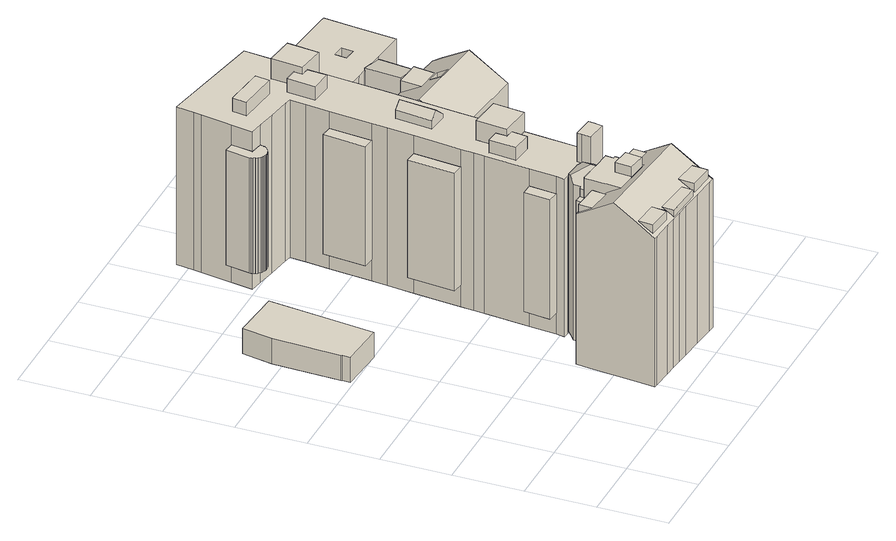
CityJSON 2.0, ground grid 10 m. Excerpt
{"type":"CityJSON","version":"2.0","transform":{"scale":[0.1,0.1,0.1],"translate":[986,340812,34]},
"CityObjects":{
"building1":{"type":"Building","attributes":{"measuredHeight":3.82,"roofType":"FLACHDACH","HoeheDach":"42","NiedrigsteTraufeDesGebaeudes":"42","Blattnummer":"102081","HoeheGrund":"38"},"geometry":[{"type":"Solid","lod":"2","boundaries":[[[[0,1,2,3,4,5,6]],[[7,8,9,10,11,12,13]],[[13,12,1,0]],[[12,11,2,1]],[[11,10,3,2]],[[10,9,4,3]],[[9,8,5,4]],[[8,7,6,5]],[[7,13,0,6]]]]}]},
"building2":{"type":"Building","children":["building2-1","building2-2","building2-3","building2-4","building2-5","building2-6","building2-7","building2-8","building2-9","building2-10","building2-11","building2-12","building2-13","building2-14","building2-15","building2-16"]},
"building2-1":{"type":"BuildingPart","attributes":{"measuredHeight":23.47,"roofType":"FLACHDACH","HoeheDach":"61","NiedrigsteTraufeDesGebaeudes":"61","Blattnummer":"102081","HoeheGrund":"38"},"parents":["building2"],"geometry":[{"type":"Solid","lod":"2","boundaries":[[[[14,15,16,17,18]],[[19,20,21,22,23]],[[23,22,15,14]],[[22,21,16,15]],[[21,20,17,16]],[[20,19,18,17]],[[19,23,14,18]]]]}]},
"building2-2":{"type":"BuildingPart","attributes":{"measuredHeight":26.4,"roofType":"FLACHDACH","HoeheDach":"64","NiedrigsteTraufeDesGebaeudes":"64","Blattnummer":"102081","HoeheGrund":"38"},"parents":["building2"],"geometry":[{"type":"Solid","lod":"2","boundaries":[[[[24,25,26,27]],[[28,29,30,31]],[[31,30,25,24]],[[30,29,26,25]],[[29,28,27,26]],[[28,31,24,27]]]]}]},
"building2-3":{"type":"BuildingPart","attributes":{"measuredHeight":24.02,"roofType":"FLACHDACH","HoeheDach":"61","NiedrigsteTraufeDesGebaeudes":"61","Blattnummer":"102081","HoeheGrund":"37"},"parents":["building2"],"geometry":[{"type":"Solid","lod":"2","boundaries":[[[[32,33,34,35]],[[36,37,38,39]],[[39,38,33,32]],[[38,37,34,33]],[[37,36,35,34]],[[36,39,32,35]]]]}]},
"building2-4":{"type":"BuildingPart","attributes":{"measuredHeight":23.68,"roofType":"SATTELDACH","HoeheDach":"61","NiedrigsteTraufeDesGebaeudes":"60","Blattnummer":"102081","HoeheGrund":"38"},"parents":["building2"],"geometry":[{"type":"Solid","lod":"2","boundaries":[[[[40,41,42,43]],[[44,45,41,40]],[[46,43,42,47]],[[48,45,44,49]],[[50,49,44,40,43,46]],[[41,45,48,51,47,42]],[[49,50,46,47,51,48]]]]}]},
"building2-5":{"type":"BuildingPart","attributes":{"measuredHeight":17.86,"roofType":"FLACHDACH","HoeheDach":"56","NiedrigsteTraufeDesGebaeudes":"56","Blattnummer":"102081","HoeheGrund":"39"},"parents":["building2"],"geometry":[{"type":"Solid","lod":"2","boundaries":[[[[52,53,54,55]],[[56,57,58,59]],[[59,58,53,52]],[[58,57,54,53]],[[57,56,55,54]],[[56,59,52,55]]]]}]},
"building2-6":{"type":"BuildingPart","attributes":{"measuredHeight":17.96,"roofType":"FLACHDACH","HoeheDach":"56","NiedrigsteTraufeDesGebaeudes":"56","Blattnummer":"102081","HoeheGrund":"38"},"parents":["building2"],"geometry":[{"type":"Solid","lod":"2","boundaries":[[[[60,61,62,63]],[[64,65,66,67]],[[67,66,61,60]],[[66,65,62,61]],[[65,64,63,62]],[[64,67,60,63]]]]}]},
"building2-7":{"type":"BuildingPart","attributes":{"measuredHeight":17.44,"roofType":"FLACHDACH","HoeheDach":"56","NiedrigsteTraufeDesGebaeudes":"56","Blattnummer":"102081","HoeheGrund":"39"},"parents":["building2"],"geometry":[{"type":"Solid","lod":"2","boundaries":[[[[68,69,70,71,72,73,74,75,76,77,78,79,80,81,82,83,84,85,86,87,88,89,90,91,92,93,94,95,96,97,98,99,100]],[[101,102,103,104,105,106,107,108,109,110,111,112,113,114,115,116,117,118,119,120,121,122,123,124,125,126,127,128,129,130,131,132,133]],[[133,132,69,68]],[[132,131,70,69]],[[131,130,71,70]],[[130,129,72,71]],[[129,128,73,72]],[[128,127,74,73]],[[127,126,75,74]],[[126,125,76,75]],[[125,124,77,76]],[[124,123,78,77]],[[123,122,79,78]],[[122,121,80,79]],[[121,120,81,80]],[[120,119,82,81]],[[119,118,83,82]],[[118,117,84,83]],[[117,116,85,84]],[[116,115,86,85]],[[115,114,87,86]],[[114,113,88,87]],[[113,112,89,88]],[[112,111,90,89]],[[111,110,91,90]],[[110,109,92,91]],[[109,108,93,92]],[[108,107,94,93]],[[107,106,95,94]],[[106,105,96,95]],[[105,104,97,96]],[[104,103,98,97]],[[103,102,99,98]],[[102,101,100,99]],[[101,133,68,100]]]]}]},
"building2-8":{"type":"BuildingPart","attributes":{"measuredHeight":17.97,"roofType":"FLACHDACH","HoeheDach":"56","NiedrigsteTraufeDesGebaeudes":"56","Blattnummer":"102081","HoeheGrund":"38"},"parents":["building2"],"geometry":[{"type":"Solid","lod":"2","boundaries":[[[[134,135,136,137]],[[138,139,140,141]],[[141,140,135,134]],[[140,139,136,135]],[[139,138,137,136]],[[138,141,134,137]]]]}]},
"building2-9":{"type":"BuildingPart","attributes":{"measuredHeight":25.38,"roofType":"FLACHDACH","HoeheDach":"62","NiedrigsteTraufeDesGebaeudes":"62","Blattnummer":"102081","HoeheGrund":"37"},"parents":["building2"],"geometry":[{"type":"Solid","lod":"2","boundaries":[[[[142,143,144,145]],[[146,147,148,149]],[[149,148,143,142]],[[148,147,144,143]],[[147,146,145,144]],[[146,149,142,145]]]]}]},
"building2-10":{"type":"BuildingPart","attributes":{"measuredHeight":25.85,"roofType":"FLACHDACH","HoeheDach":"63","NiedrigsteTraufeDesGebaeudes":"63","Blattnummer":"102081","HoeheGrund":"38"},"parents":["building2"],"geometry":[{"type":"Solid","lod":"2","boundaries":[[[[150,151,152,153,154,155,156]],[[157,158,159,160,161,162,163]],[[163,162,151,150]],[[162,161,152,151]],[[161,160,153,152]],[[160,159,154,153]],[[159,158,155,154]],[[158,157,156,155]],[[157,163,150,156]]]]}]},
"building2-11":{"type":"BuildingPart","attributes":{"measuredHeight":23.12,"roofType":"FLACHDACH","HoeheDach":"61","NiedrigsteTraufeDesGebaeudes":"61","Blattnummer":"102081","HoeheGrund":"38"},"parents":["building2"],"geometry":[{"type":"Solid","lod":"2","boundaries":[[[[164,165,166,167,168,169]],[[170,171,172,173,174,175]],[[175,174,165,164]],[[174,173,166,165]],[[173,172,167,166]],[[172,171,168,167]],[[171,170,169,168]],[[170,175,164,169]]]]}]},
"building2-12":{"type":"BuildingPart","attributes":{"measuredHeight":23.53,"roofType":"FLACHDACH","HoeheDach":"61","NiedrigsteTraufeDesGebaeudes":"61","Blattnummer":"102081","HoeheGrund":"38"},"parents":["building2"],"geometry":[{"type":"Solid","lod":"2","boundaries":[[[[176,177,178,179]],[[177,180,181,178]],[[180,182,183,181]],[[182,184,185,183]],[[184,186,187,185]],[[187,179,178,181,183,185]],[[184,182,180,177,176,186]],[[186,176,179,187]]]]}]},
"building2-13":{"type":"BuildingPart","attributes":{"measuredHeight":23.8,"roofType":"FLACHDACH","HoeheDach":"59","NiedrigsteTraufeDesGebaeudes":"59","Blattnummer":"102081","HoeheGrund":"35"},"parents":["building2"],"geometry":[{"type":"Solid","lod":"2","boundaries":[[[[188,189,190,191,192,193,194,195,196,197,198,199,200,201,202,203,204,205,206,207,208,209,210,211,212,213,214,215,216,217,218,219,220,221,222,223,224,225,226,227,228,229,230,231,232,233,234],[235,236,237,238],[239,240,241,242]],[[243,244,245,246,247,248,249,250,251,252,253,254,255,256,257,258,259,260,261,262,263,264,265,266,267,268,269,270,271,272,273,274,275,276,277,278,279,280,281,282,283,284,285,286,287,288,289],[290,291,292,293],[294,295,296,297]],[[289,288,189,188]],[[288,287,190,189]],[[287,286,191,190]],[[286,285,192,191]],[[285,284,193,192]],[[284,283,194,193]],[[283,282,195,194]],[[282,281,196,195]],[[281,280,197,196]],[[280,279,198,197]],[[279,278,199,198]],[[278,277,200,199]],[[277,276,201,200]],[[276,275,202,201]],[[275,274,203,202]],[[274,273,204,203]],[[273,272,205,204]],[[272,271,206,205]],[[271,270,207,206]],[[270,269,208,207]],[[269,268,209,208]],[[268,267,210,209]],[[267,266,211,210]],[[266,265,212,211]],[[265,264,213,212]],[[264,263,214,213]],[[263,262,215,214]],[[262,261,216,215]],[[261,260,217,216]],[[260,259,218,217]],[[259,258,219,218]],[[258,257,220,219]],[[257,256,221,220]],[[256,255,222,221]],[[255,254,223,222]],[[254,253,224,223]],[[253,252,225,224]],[[252,251,226,225]],[[251,250,227,226]],[[250,249,228,227]],[[249,248,229,228]],[[248,247,230,229]],[[247,246,231,230]],[[246,245,232,231]],[[245,244,233,232]],[[244,243,234,233]],[[243,289,188,234]],[[293,292,236,235]],[[292,291,237,236]],[[291,290,238,237]],[[290,293,235,238]],[[297,296,240,239]],[[296,295,241,240]],[[295,294,242,241]],[[294,297,239,242]]]]}]},
"building2-14":{"type":"BuildingPart","attributes":{"measuredHeight":26.02,"roofType":"SATTELDACH","HoeheDach":"64","NiedrigsteTraufeDesGebaeudes":"60","Blattnummer":"102081","HoeheGrund":"38"},"parents":["building2"],"geometry":[{"type":"Solid","lod":"2","boundaries":[[[[298,299,300,301,302,303,304,305]],[[306,307,308,309,310,311,312,313,314,315]],[[316,317,318,319,320,321]],[[322,323,324,325,326,327,328,329]],[[324,330,331,332,333,325]],[[334,335,336,337,330,324,323]],[[338,339,340,341,342,343,344,345]],[[346,347,348,349,350,351]],[[352,353,354,355,356,357]],[[358,359,360,361]],[[361,360,362,363]],[[363,362,364,365]],[[365,364,366,367]],[[367,366,368,369]],[[369,368,370,371]],[[371,370,372,373]],[[373,372,374,375]],[[376,377,378,379]],[[380,381,382,383]],[[384,385,381,380]],[[386,387,385,384]],[[383,382,387,386]],[[388,316,321,389]],[[354,329,328,355]],[[390,327,326,391]],[[392,333,332,393]],[[393,332,331,394]],[[395,337,336,396]],[[397,398,399,400]],[[401,349,348,402]],[[374,403,404,405,377,376,406,407,408,375]],[[409,359,358,410,411,412,400,399,413,414]],[[415,416,417,418,310,309,308,307,306]],[[419,420,421,422,423,424,425,426,427]],[[428,429,430,431,432,433,434,435,436,353,352]],[[412,411,410,358,361,363,365,367,369,371,373,375,408,407,406,376,379,437,438,439,390,391,440,392,393,394,441,395,396,442,443,444,397,400],[380,383,386,384]],[[414,413,399,398,422,421,420,419,427,431,430,429,428,352,357,378,377,405,404],[445,446,447,448,418,417,416,415,306,315],[449,401,402,450,346,351]],[[451,452,453,302,301,300,299]],[[446,445,315,314,313,312,447]],[[454,455,323,322,329,354,353,436]],[[456,457,458,342,341,340,339]],[[450,402,348,347,346]],[[449,351,350,349,401]],[[459,456,339,338,345,460]],[[345,344,343,461,460]],[[330,337,395,441,394,331]],[[326,325,333,392,440,391]],[[355,328,327,390,439,438,356]],[[388,462,318,317,316]],[[321,320,319,463,389]],[[423,422,398,397,444,443,464]],[[443,442,396,336,335,465,464]],[[466,465,335,334,323]],[[311,310,418,448,447,312]],[[378,357,356,438,437,379]],[[467,451,299,298,305,468]],[[305,304,303,469,468]],[[372,370,368,366,364,362,360,359,409,414,404,403,374],[469,303,302,453,452,451,467,468],[463,319,318,462,388,389],[461,343,342,458,457,456,459,460]],[[427,426,425,424,423,464,465,466,323,455,454,436,435,434,433,432,431],[382,381,385,387]]]]}]},
"building2-15":{"type":"BuildingPart","attributes":{"measuredHeight":18.71,"roofType":"FLACHDACH","HoeheDach":"56","NiedrigsteTraufeDesGebaeudes":"56","Blattnummer":"102081","HoeheGrund":"38"},"parents":["building2"],"geometry":[{"type":"Solid","lod":"2","boundaries":[[[[470,471,472,473,474,475,476,477,478,479,480,481]],[[482,483,484,485,486,487,488,489,490,491,492,493]],[[493,492,471,470]],[[492,491,472,471]],[[491,490,473,472]],[[490,489,474,473]],[[489,488,475,474]],[[488,487,476,475]],[[487,486,477,476]],[[486,485,478,477]],[[485,484,479,478]],[[484,483,480,479]],[[483,482,481,480]],[[482,493,470,481]]]]}]},
"building2-16":{"type":"BuildingPart","attributes":{"measuredHeight":24.67,"roofType":"FLACHDACH","HoeheDach":"62","NiedrigsteTraufeDesGebaeudes":"62","Blattnummer":"102081","HoeheGrund":"37"},"parents":["building2"],"geometry":[{"type":"Solid","lod":"2","boundaries":[[[[494,495,496,497]],[[498,499,500,501]],[[501,500,495,494]],[[500,499,496,495]],[[499,498,497,496]],[[498,501,494,497]]]]}]},
"building3":{"type":"Building","children":["building3-1","building3-2","building3-3"]},
"building3-1":{"type":"BuildingPart","attributes":{"measuredHeight":23,"roofType":"SATTELDACH","HoeheDach":"59","NiedrigsteTraufeDesGebaeudes":"56","Blattnummer":"102081","HoeheGrund":"36"},"parents":["building3"],"geometry":[{"type":"Solid","lod":"2","boundaries":[[[[502,503,504,505,506,507,508]],[[509,510,511,512,513,514]],[[515,516,517,518]],[[519,520,521,522]],[[523,524,520,519]],[[525,526,524,523]],[[522,521,526,525]],[[514,513,527]],[[528,512,511,529]],[[530,510,509]],[[531,532,533,534]],[[534,535,536,537,538,539,515,518,540,528,529,541,531],[519,522,525,523]],[[506,505,504,533,532,530,509,514,527,517,516,507],[520,524,526,521]],[[510,530,532,531,541,529,511]],[[527,513,512,528,540,518,517]],[[537,536,503,502,508,538]],[[503,536,535,534,533,504]],[[508,507,516,515,539,538]]]]}]},
"building3-2":{"type":"BuildingPart","attributes":{"measuredHeight":23.32,"roofType":"FLACHDACH","HoeheDach":"58","NiedrigsteTraufeDesGebaeudes":"58","Blattnummer":"102081","HoeheGrund":"35"},"parents":["building3"],"geometry":[{"type":"Solid","lod":"2","boundaries":[[[[542,543,544,545]],[[546,547,548,549]],[[547,550,551,548]],[[550,552,553,551]],[[552,546,549,553]],[[544,554,555,556,557,558,559,560,561,562,563,545],[549,548,551,553]],[[542,564,565,566,567,568,569,570,571,572,573,543],[552,550,547,546]],[[543,573,554,544]],[[573,572,555,554]],[[572,571,556,555]],[[571,570,557,556]],[[570,569,558,557]],[[569,568,559,558]],[[568,567,560,559]],[[567,566,561,560]],[[566,565,562,561]],[[565,564,563,562]],[[564,542,545,563]]]]}]},
"building3-3":{"type":"BuildingPart","attributes":{"measuredHeight":21.74,"roofType":"PULTDACH","HoeheDach":"58","NiedrigsteTraufeDesGebaeudes":"58","Blattnummer":"102081","HoeheGrund":"37"},"parents":["building3"],"geometry":[{"type":"Solid","lod":"2","boundaries":[[[[574,575,576,577]],[[578,579,580,581]],[[578,577,576,579]],[[579,576,575,580]],[[580,575,574,581]],[[581,574,577,578]]]]}]}
},
"vertices":[
[93,533,38],[75,380,38],[8,385,38],[8,396,38],[8,398,38],[11,495,38],[19,539,38],[19,539,76],[11,495,76],[8,398,76],[8,396,76],[8,385,76],[75,380,76],[93,533,76],
[278,126,39],[264,127,39],[266,146,39],[279,145,39],[279,143,39],[279,143,274],[279,145,274],[266,146,274],[264,127,274],[278,126,274],
[259,86,40],[232,89,40],[234,113,40],[262,110,40],[262,110,304],[234,113,304],[232,89,304],[259,86,304],
[296,616,31],[236,623,31],[239,644,31],[299,637,31],[299,637,271],[239,644,271],[236,623,271],[296,616,271],
[308,391,273],[314,444,273],[303,445,263],[297,392,263],[327,389,257],[333,442,257],[297,392,37],[303,445,37],[333,442,37],[327,389,37],[308,391,37],[314,444,37],
[273,407,46],[266,339,46],[249,341,46],[256,409,46],[256,409,224],[249,341,224],[266,339,224],[273,407,224],
[286,529,45],[280,468,45],[263,470,45],[269,531,45],[269,531,225],[263,470,225],[280,468,225],[286,529,225],
[222,598,47],[221,596,47],[221,594,47],[220,593,47],[220,591,47],[219,590,47],[218,588,47],[216,587,47],[215,586,47],[214,585,47],[212,584,47],[210,583,47],[209,583,47],[207,582,47],[205,582,47],[203,582,47],[202,582,47],[200,583,47],[198,584,47],[197,584,47],[195,585,47],[194,586,47],[192,588,47],[191,589,47],[190,591,47],[190,592,47],[189,594,47],[188,595,47],[188,597,47],[188,599,47],[194,634,47],[208,632,47],[203,601,47],[203,601,221],[208,632,221],[194,634,221],[188,599,221],[188,597,221],[188,595,221],[189,594,221],[190,592,221],[190,591,221],[191,589,221],[192,588,221],[194,586,221],[195,585,221],[197,584,221],[198,584,221],[200,583,221],[202,582,221],[203,582,221],[205,582,221],[207,582,221],[209,583,221],[210,583,221],[212,584,221],[214,585,221],[215,586,221],[216,587,221],[218,588,221],[219,590,221],[220,591,221],[220,593,221],[221,594,221],[221,596,221],[222,598,221],
[252,201,45],[235,203,45],[239,241,45],[256,240,45],[256,240,225],[239,241,225],[235,203,225],[252,201,225],
[372,623,27],[367,577,27],[326,583,27],[330,628,27],[330,628,281],[326,583,281],[367,577,281],[372,623,281],
[327,188,35],[326,180,35],[325,174,35],[324,167,35],[294,171,35],[295,184,35],[296,191,35],[296,191,294],[295,184,294],[294,171,294],[324,167,294],[325,174,294],[326,180,294],[327,188,294],
[291,301,39],[290,285,39],[302,284,39],[299,261,39],[269,264,39],[273,303,39],[273,303,270],[269,264,270],[299,261,270],[302,284,270],[290,285,270],[291,301,270],
[326,583,271],[338,581,271],[338,581,36],[326,583,36],[336,553,271],[336,553,36],[304,556,271],[304,556,36],[308,597,271],[308,597,36],[327,595,271],[327,595,36],
[327,188,13],[296,191,13],[295,184,13],[259,188,13],[250,189,13],[252,201,13],[256,240,13],[263,305,13],[264,320,13],[266,339,13],[273,407,13],[277,445,13],[280,468,13],[286,529,13],[290,563,13],[292,586,13],[282,588,13],[249,593,13],[222,598,13],[203,601,13],[208,632,13],[215,677,13],[217,688,13],[221,714,13],[378,685,13],[373,642,13],[372,623,13],[330,628,13],[328,607,13],[327,595,13],[308,597,13],[304,556,13],[336,553,13],[338,581,13],[367,577,13],[363,537,13],[358,485,13],[346,376,13],[341,325,13],[294,330,13],[293,315,13],[291,301,13],[273,303,13],[269,264,13],[299,261,13],[302,284,13],[336,280,13],[333,442,13],[303,445,13],[297,392,13],[327,389,13],[296,616,13],[299,637,13],[239,644,13],[236,623,13],[336,280,251],[302,284,251],[299,261,251],[269,264,251],[273,303,251],[291,301,251],[293,315,251],[294,330,251],[341,325,251],[346,376,251],[358,485,251],[363,537,251],[367,577,251],[338,581,251],[336,553,251],[304,556,251],[308,597,251],[327,595,251],[328,607,251],[330,628,251],[372,623,251],[373,642,251],[378,685,251],[221,714,251],[217,688,251],[215,677,251],[208,632,251],[203,601,251],[222,598,251],[249,593,251],[282,588,251],[292,586,251],[290,563,251],[286,529,251],[280,468,251],[277,445,251],[273,407,251],[266,339,251],[264,320,251],[263,305,251],[256,240,251],[252,201,251],[250,189,251],[259,188,251],[295,184,251],[296,191,251],[327,188,251],[327,389,251],[297,392,251],[303,445,251],[333,442,251],[236,623,251],[239,644,251],[299,637,251],[296,616,251],
[188,24,277],[191,24,277],[192,28,277],[193,37,277],[193,45,277],[156,48,277],[155,40,277],[154,27,277],[199,111,277],[200,120,277],[201,129,277],[201,130,277],[201,131,277],[199,131,277],[163,134,277],[163,133,277],[162,123,277],[162,115,277],[259,15,272],[259,18,272],[260,31,272],[206,36,272],[205,23,272],[204,19,272],[210,144,272],[238,141,290],[238,148,290],[223,170,278],[212,161,272],[211,151,272],[209,151,270],[208,144,270],[258,167,278],[253,173,275],[248,173,275],[229,175,275],[265,139,272],[266,139,272],[266,146,272],[267,156,272],[267,16,277],[303,13,277],[303,14,277],[304,27,277],[305,35,277],[268,39,277],[267,30,277],[266,16,277],[311,101,277],[312,110,277],[313,120,277],[275,123,277],[274,113,277],[273,105,277],[205,142,258],[206,144,258],[208,144,258],[209,151,258],[198,152,258],[197,143,258],[308,8,37],[308,8,261],[299,9,261],[299,9,37],[266,12,261],[266,12,37],[234,15,261],[234,15,37],[216,16,261],[216,16,37],[200,18,261],[200,18,37],[183,19,261],[183,19,37],[153,21,261],[153,21,37],[148,22,261],[148,22,37],[160,136,37],[160,136,264],[196,133,264],[196,133,37],[234,113,37],[234,113,290],[232,89,290],[232,89,37],[262,110,37],[262,110,290],[259,86,37],[259,86,290],[259,15,262],[204,19,262],[211,151,37],[212,161,37],[229,175,37],[248,173,37],[253,173,37],[267,156,37],[266,146,37],[278,126,37],[278,126,264],[320,122,264],[320,122,37],[275,123,266],[313,120,266],[151,49,277],[154,82,297],[157,115,277],[157,115,37],[154,82,37],[151,49,37],[311,35,277],[311,35,37],[314,68,37],[319,119,37],[319,119,266],[314,68,297],[200,120,272],[201,129,267],[201,130,266],[201,131,265],[266,105,277],[267,114,272],[268,124,266],[268,127,264],[268,127,290],[268,124,290],[267,114,290],[266,105,290],[264,85,290],[204,131,265],[203,119,272],[203,111,277],[201,91,290],[203,111,290],[203,119,290],[204,131,290],[205,142,290],[206,144,290],[197,143,37],[198,152,37],[209,151,37],[223,170,37],[258,167,37],[266,139,37],[264,127,37],[268,127,37],[162,123,272],[163,133,266],[163,134,265],[199,131,265],[274,113,272],[312,110,272],[191,24,264],[192,28,267],[193,37,272],[208,144,290],[210,144,290],[303,13,264],[303,14,264],[304,27,272],[267,16,264],[266,16,264],[267,30,272],[259,18,264],[205,23,264],[264,127,290],[266,139,290],[265,139,290],[188,24,264],[154,27,264],[155,40,272],
[278,126,36],[279,143,36],[279,145,36],[266,146,36],[267,156,36],[253,173,36],[248,173,36],[259,188,36],[295,184,36],[294,171,36],[324,167,36],[320,122,36],[320,122,223],[324,167,223],[294,171,223],[295,184,223],[259,188,223],[248,173,223],[253,173,223],[267,156,223],[266,146,223],[279,145,223],[279,143,223],[278,126,223],
[341,325,33],[336,280,33],[290,285,33],[294,330,33],[294,330,280],[290,285,280],[336,280,280],[341,325,280],
[395,371,221],[479,362,221],[485,418,254],[436,423,254],[399,427,254],[352,432,254],[346,376,221],[438,447,240],[442,477,240],[441,477,240],[406,480,240],[405,480,240],[402,450,240],[358,485,24],[358,485,222],[395,481,222],[395,481,24],[417,444,24],[417,444,243],[415,428,253],[415,428,24],[435,442,24],[435,442,243],[433,426,24],[433,426,253],[405,480,222],[406,480,24],[441,477,24],[442,477,222],[490,471,24],[490,471,222],[489,457,231],[489,457,24],[485,418,24],[479,362,24],[395,371,24],[346,376,24],[352,432,24],[405,480,24],[442,477,24],
[496,523,239],[447,528,239],[447,528,5],[496,523,5],[430,565,239],[448,563,239],[448,563,5],[430,565,5],[450,580,239],[450,580,5],[432,582,239],[432,582,5],[411,532,5],[395,533,5],[363,537,5],[367,577,5],[372,623,5],[373,642,5],[395,640,5],[504,629,5],[507,628,5],[502,582,5],[502,582,239],[507,628,239],[504,629,239],[395,640,239],[373,642,239],[372,623,239],[367,577,239],[363,537,239],[395,533,239],[411,532,239],
[441,477,236],[447,528,236],[411,532,243],[406,480,243],[406,480,26],[411,532,26],[447,528,26],[441,477,26]
]}
